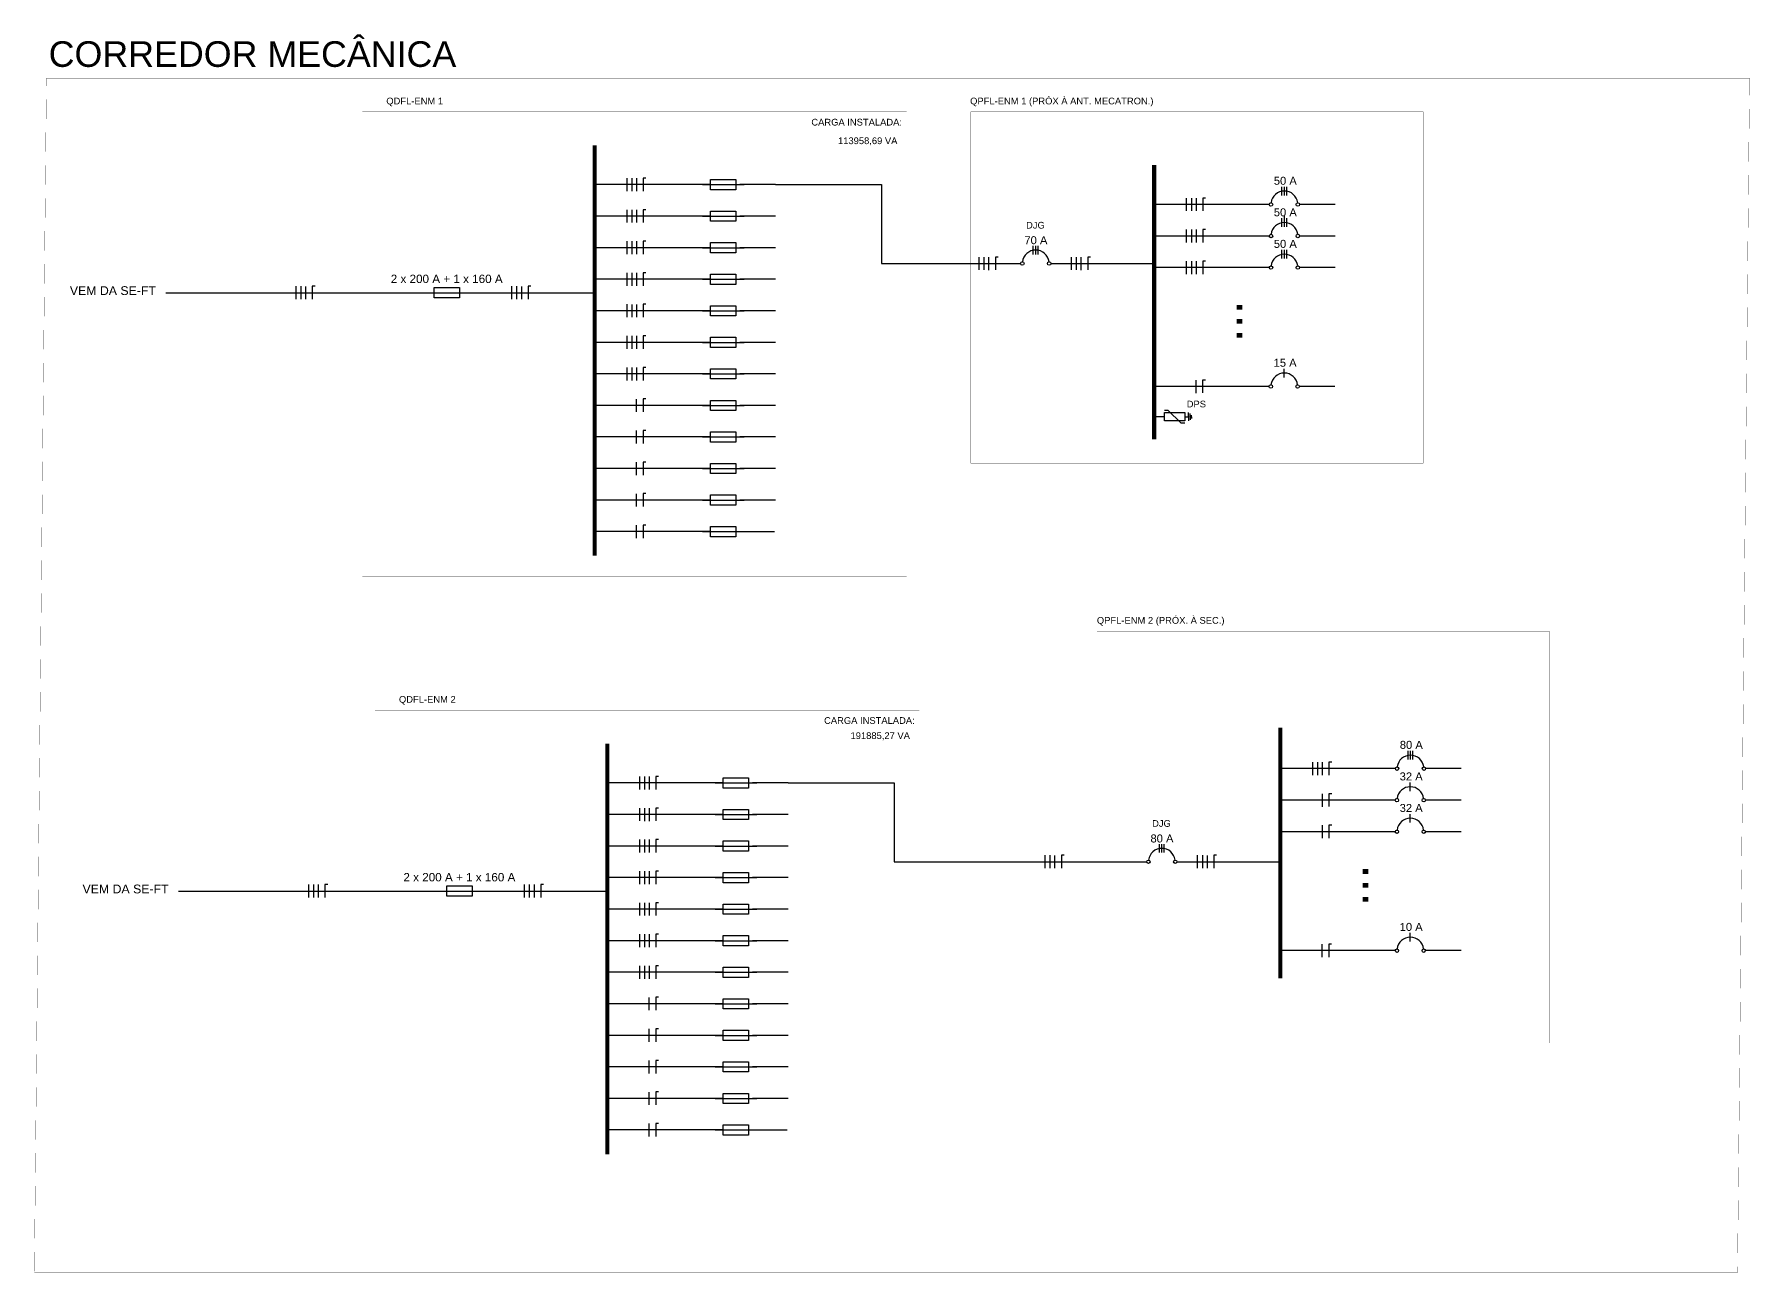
# Model space of a CAD drawing. Header units: millimetres. Extents: x 700 to 1841, y 279 to 936.
# Drawn here: x 1388 to 1714.3, y 541.5 to 777 of the extents above; entities that cross this region are included whole.
import ezdxf
from ezdxf.enums import TextEntityAlignment as Align

# ---------------------------------------------------------------- set-up
doc = ezdxf.new("R2010")
doc.units = ezdxf.units.MM
doc.linetypes.add('ACAD_ISO03W100', pattern=[30, 12, -18])
for name, color, linetype in [('A-03', 3, 'Continuous'), ('ARA_DISPOSITIVOS', 5, 'Continuous'), ('ARA_LEGENDA', 7, 'Continuous'), ('EQUIPAMENTOS', 4, 'Continuous'), ('GSP_Arq_TEXTO', 7, 'Continuous'), ('GSP_URB_TEXTO GERAL', 7, 'Continuous'), ('UNIFILAR', 3, 'Continuous'), ('VAI AO CTA', 7, 'Continuous')]:
    doc.layers.add(name, color=color, linetype=linetype)
doc.layers.add('BARRAMENTO', color=1, linetype='Continuous', lineweight=30)
doc.styles.add('ARA GERAL', font='arial.ttf', dxfattribs={"height": 10.1686})
doc.styles.add('ARA_TITULO_1', font='arial.ttf', dxfattribs={"height": 4})
doc.styles.add('ARIAL', font='arial.ttf')
doc.styles.add('ROMANS', font='arial.ttf')

# ---------------------------------------------------------------- blocks, each defined once
blk = doc.blocks.new('DISJ TRIF')
at = {"layer": 'A-03', "color": 2}
for p, q in [((0.217, 0.418), (0.421, 0.418)), ((0.217, 0.36), (0.421, 0.36)), ((0.217, 0.302), (0.421, 0.302))]:
    blk.add_line(p, q, dxfattribs=at)
at = {"layer": 'EQUIPAMENTOS', "color": 2}
for centre in [(0, 0.679), (0, 0.041)]:
    blk.add_circle(centre, 0.0409, dxfattribs=at)
at = {"layer": 'EQUIPAMENTOS', "color": 4}
blk.add_arc((0, 0.36), 0.319, 277.3498, 82.6502, dxfattribs=at)
blk = doc.blocks.new('dps')
at = {"layer": 'ARA_DISPOSITIVOS'}
for p, q in [((9.6, -5.6), (9.6, 0)), ((9.6, -5.6), (-9.4, -24.7)), ((-9.4, -24.7), (-9.4, -30.8))]:
    blk.add_line(p, q, dxfattribs=at)
blk.add_lwpolyline([(-6.1, 0), (6.4, 0), (6.4, -30.8), (-6.1, -30.8)], close=True, dxfattribs=at)
blk = doc.blocks.new('*U11')
at = {"layer": 'ARA_DISPOSITIVOS'}
blk.add_line((-25.3, 0), (25.4, 0), dxfattribs=at)
blk.add_lwpolyline([(15.4, 6.2), (15.4, -6.2), (-15.3, -6.2), (-15.3, 6.2)], close=True, dxfattribs=at)
at = {"style": 'ARA GERAL'}
blk.add_attdef('12A', text='', height=10.2, dxfattribs=at).set_placement((-0.2, 17.9), align=Align.TOP_CENTER)
blk = doc.blocks.new('*U107')
at = {"layer": 'ARA_DISPOSITIVOS'}
blk.add_line((-25.3, 0), (25.4, 0), dxfattribs=at)
blk.add_lwpolyline([(15.4, 6.2), (15.4, -6.2), (-15.3, -6.2), (-15.3, 6.2)], close=True, dxfattribs=at)
at = {"style": 'ARA GERAL'}
blk.add_attdef('12A', text='', height=10.2, dxfattribs=at).set_placement((-0.2, 17.9), align=Align.TOP_CENTER)
blk = doc.blocks.new('*U95')
at = {"layer": 'ARA_DISPOSITIVOS'}
blk.add_line((-25.3, 0), (25.4, 0), dxfattribs=at)
blk.add_lwpolyline([(15.4, 6.2), (15.4, -6.2), (-15.3, -6.2), (-15.3, 6.2)], close=True, dxfattribs=at)
at = {"style": 'ARA GERAL'}
blk.add_attdef('12A', text='', height=10.2, dxfattribs=at).set_placement((-0.2, 17.9), align=Align.TOP_CENTER)
blk = doc.blocks.new('*U96')
at = {"layer": 'ARA_DISPOSITIVOS'}
blk.add_line((-25.3, 0), (25.4, 0), dxfattribs=at)
blk.add_lwpolyline([(15.4, 6.2), (15.4, -6.2), (-15.3, -6.2), (-15.3, 6.2)], close=True, dxfattribs=at)
at = {"style": 'ARA GERAL'}
blk.add_attdef('12A', text='', height=10.2, dxfattribs=at).set_placement((-0.2, 17.9), align=Align.TOP_CENTER)
blk = doc.blocks.new('*U97')
at = {"layer": 'ARA_DISPOSITIVOS'}
blk.add_line((-25.3, 0), (25.4, 0), dxfattribs=at)
blk.add_lwpolyline([(15.4, 6.2), (15.4, -6.2), (-15.3, -6.2), (-15.3, 6.2)], close=True, dxfattribs=at)
at = {"style": 'ARA GERAL'}
blk.add_attdef('12A', text='', height=10.2, dxfattribs=at).set_placement((-0.2, 17.9), align=Align.TOP_CENTER)
blk = doc.blocks.new('*U98')
at = {"layer": 'ARA_DISPOSITIVOS'}
blk.add_line((-25.3, 0), (25.4, 0), dxfattribs=at)
blk.add_lwpolyline([(15.4, 6.2), (15.4, -6.2), (-15.3, -6.2), (-15.3, 6.2)], close=True, dxfattribs=at)
at = {"style": 'ARA GERAL'}
blk.add_attdef('12A', text='', height=10.2, dxfattribs=at).set_placement((-0.2, 17.9), align=Align.TOP_CENTER)
blk = doc.blocks.new('*U99')
at = {"layer": 'ARA_DISPOSITIVOS'}
blk.add_line((-25.3, 0), (25.4, 0), dxfattribs=at)
blk.add_lwpolyline([(15.4, 6.2), (15.4, -6.2), (-15.3, -6.2), (-15.3, 6.2)], close=True, dxfattribs=at)
at = {"style": 'ARA GERAL'}
blk.add_attdef('12A', text='', height=10.2, dxfattribs=at).set_placement((-0.2, 17.9), align=Align.TOP_CENTER)
blk = doc.blocks.new('*U100')
at = {"layer": 'ARA_DISPOSITIVOS'}
blk.add_line((-25.3, 0), (25.4, 0), dxfattribs=at)
blk.add_lwpolyline([(15.4, 6.2), (15.4, -6.2), (-15.3, -6.2), (-15.3, 6.2)], close=True, dxfattribs=at)
at = {"style": 'ARA GERAL'}
blk.add_attdef('12A', text='', height=10.2, dxfattribs=at).set_placement((-0.2, 17.9), align=Align.TOP_CENTER)
blk = doc.blocks.new('*U101')
at = {"layer": 'ARA_DISPOSITIVOS'}
blk.add_line((-25.3, 0), (25.4, 0), dxfattribs=at)
blk.add_lwpolyline([(15.4, 6.2), (15.4, -6.2), (-15.3, -6.2), (-15.3, 6.2)], close=True, dxfattribs=at)
at = {"style": 'ARA GERAL'}
blk.add_attdef('12A', text='', height=10.2, dxfattribs=at).set_placement((-0.2, 17.9), align=Align.TOP_CENTER)
blk = doc.blocks.new('*U102')
at = {"layer": 'ARA_DISPOSITIVOS'}
blk.add_line((-25.3, 0), (25.4, 0), dxfattribs=at)
blk.add_lwpolyline([(15.4, 6.2), (15.4, -6.2), (-15.3, -6.2), (-15.3, 6.2)], close=True, dxfattribs=at)
at = {"style": 'ARA GERAL'}
blk.add_attdef('12A', text='', height=10.2, dxfattribs=at).set_placement((-0.2, 17.9), align=Align.TOP_CENTER)
blk = doc.blocks.new('*U103')
at = {"layer": 'ARA_DISPOSITIVOS'}
blk.add_line((-25.3, 0), (25.4, 0), dxfattribs=at)
blk.add_lwpolyline([(15.4, 6.2), (15.4, -6.2), (-15.3, -6.2), (-15.3, 6.2)], close=True, dxfattribs=at)
at = {"style": 'ARA GERAL'}
blk.add_attdef('12A', text='', height=10.2, dxfattribs=at).set_placement((-0.2, 17.9), align=Align.TOP_CENTER)
blk = doc.blocks.new('*U104')
at = {"layer": 'ARA_DISPOSITIVOS'}
blk.add_line((-25.3, 0), (25.4, 0), dxfattribs=at)
blk.add_lwpolyline([(15.4, 6.2), (15.4, -6.2), (-15.3, -6.2), (-15.3, 6.2)], close=True, dxfattribs=at)
at = {"style": 'ARA GERAL'}
blk.add_attdef('12A', text='', height=10.2, dxfattribs=at).set_placement((-0.2, 17.9), align=Align.TOP_CENTER)
blk = doc.blocks.new('*U105')
at = {"layer": 'ARA_DISPOSITIVOS'}
blk.add_line((-25.3, 0), (25.4, 0), dxfattribs=at)
blk.add_lwpolyline([(15.4, 6.2), (15.4, -6.2), (-15.3, -6.2), (-15.3, 6.2)], close=True, dxfattribs=at)
at = {"style": 'ARA GERAL'}
blk.add_attdef('12A', text='', height=10.2, dxfattribs=at).set_placement((-0.2, 17.9), align=Align.TOP_CENTER)
blk = doc.blocks.new('*U106')
at = {"layer": 'ARA_DISPOSITIVOS'}
blk.add_line((-25.3, 0), (25.4, 0), dxfattribs=at)
blk.add_lwpolyline([(15.4, 6.2), (15.4, -6.2), (-15.3, -6.2), (-15.3, 6.2)], close=True, dxfattribs=at)
at = {"style": 'ARA GERAL'}
blk.add_attdef('12A', text='', height=10.2, dxfattribs=at).set_placement((-0.2, 17.9), align=Align.TOP_CENTER)

msp = doc.modelspace()

# ---------------------------------------------------------------- linework, layer by layer
msp.add_lwpolyline([(1625.8, 742), (1625.8, 742.39)])
at = {"layer": 'A-03', "color": 2}
for p, q in [((1625.77, 711.74), (1625.77, 713.38)), ((1649.75, 633.08), (1649.75, 634.71)), ((1649.75, 627.08), (1649.75, 628.71)), ((1649.75, 604.46), (1649.75, 606.09))]:
    msp.add_line(p, q, dxfattribs=at)
at = {"layer": 'ARA_LEGENDA', "color": 2, "linetype": 'ACAD_ISO03W100', "ltscale": 0.25, "const_width": 0.0375}
msp.add_lwpolyline([(1711.99, 541.5), (1388.03, 541.5), (1390.33, 768.66), (1714.28, 768.66)], close=True, dxfattribs=at)
at = {"layer": 'ARA_LEGENDA', "color": 7, "linetype": 'ACAD_ISO03W100', "ltscale": 0.25, "const_width": 0.0375}
for points in [[(1553.96, 673.96), (1450.4, 673.96), (1450.4, 762.26), (1553.96, 762.26)], [(1652.19, 695.44), (1566.16, 695.44), (1566.16, 762.26), (1652.19, 762.26)], [(1676.17, 585.16), (1590.14, 585.16), (1590.14, 663.5), (1676.17, 663.5)], [(1556.37, 560.18), (1452.82, 560.18), (1452.82, 648.47), (1556.37, 648.47)]]:
    msp.add_lwpolyline(points, close=True, dxfattribs=at)
at = {"layer": 'BARRAMENTO'}
for p, q in [((1516.48, 748.41), (1494.6, 748.41)), ((1529, 748.41), (1522.23, 748.41)), ((1622.92, 744.63), (1601.04, 744.63)), ((1635.44, 744.63), (1628.68, 744.63)), ((1516.48, 742.41), (1494.6, 742.41)), ((1529, 742.41), (1522.23, 742.41)), ((1622.92, 738.63), (1601.04, 738.63)), ((1635.44, 738.63), (1628.68, 738.63)), ((1516.48, 736.41), (1494.6, 736.41)), ((1529, 736.41), (1522.23, 736.41)), ((1622.92, 732.63), (1601.04, 732.63)), ((1635.44, 732.63), (1628.68, 732.63)), ((1516.48, 730.41), (1494.6, 730.41)), ((1529, 730.41), (1522.23, 730.41)), ((1516.48, 724.41), (1494.6, 724.41)), ((1529, 724.41), (1522.23, 724.41)), ((1516.48, 718.41), (1494.6, 718.41)), ((1529, 718.41), (1522.23, 718.41)), ((1516.48, 712.41), (1494.6, 712.41)), ((1529, 712.41), (1522.23, 712.41)), ((1622.89, 710.01), (1601.01, 710.01)), ((1635.41, 710.01), (1628.65, 710.01)), ((1516.44, 706.41), (1494.56, 706.41)), ((1528.97, 706.41), (1522.2, 706.41)), ((1516.44, 700.41), (1494.56, 700.41)), ((1528.97, 700.41), (1522.2, 700.41)), ((1516.44, 694.41), (1494.56, 694.41)), ((1528.97, 694.41), (1522.2, 694.41)), ((1516.44, 688.41), (1494.56, 688.41)), ((1528.97, 688.41), (1522.2, 688.41)), ((1516.44, 682.41), (1494.56, 682.41)), ((1528.8, 682.4), (1522.04, 682.4)), ((1646.9, 637.34), (1625.02, 637.34)), ((1659.42, 637.34), (1652.66, 637.34)), ((1518.89, 634.62), (1497.01, 634.62)), ((1531.41, 634.62), (1524.64, 634.62)), ((1646.9, 631.34), (1625.02, 631.34)), ((1659.42, 631.34), (1652.66, 631.34)), ((1518.89, 628.62), (1497.01, 628.62)), ((1531.41, 628.62), (1524.64, 628.62)), ((1646.9, 625.34), (1625.02, 625.34)), ((1659.42, 625.34), (1652.66, 625.34)), ((1518.89, 622.62), (1497.01, 622.62)), ((1531.41, 622.62), (1524.64, 622.62)), ((1518.89, 616.62), (1497.01, 616.62)), ((1531.41, 616.62), (1524.64, 616.62)), ((1518.89, 610.62), (1497.01, 610.62)), ((1531.41, 610.62), (1524.64, 610.62)), ((1518.89, 604.62), (1497.01, 604.62)), ((1531.41, 604.62), (1524.64, 604.62)), ((1646.87, 602.73), (1624.99, 602.73)), ((1659.39, 602.73), (1652.63, 602.73)), ((1518.89, 598.62), (1497.01, 598.62)), ((1531.41, 598.62), (1524.64, 598.62)), ((1518.86, 592.62), (1496.98, 592.62)), ((1531.38, 592.62), (1524.61, 592.62)), ((1518.86, 586.62), (1496.98, 586.62)), ((1531.38, 586.62), (1524.61, 586.62)), ((1518.86, 580.62), (1496.98, 580.62)), ((1531.38, 580.62), (1524.61, 580.62)), ((1518.86, 574.62), (1496.98, 574.62)), ((1531.38, 574.62), (1524.61, 574.62)), ((1518.86, 568.62), (1496.98, 568.62)), ((1531.22, 568.61), (1524.45, 568.61))]:
    msp.add_line(p, q, dxfattribs=at)
at = {"layer": 'BARRAMENTO', "color": 3, "ltscale": 200}
for p, q in [((1607.56, 704.27), (1607.56, 705.08)), ((1607.87, 704.27), (1607.87, 704.85)), ((1606.84, 704.27), (1607.56, 704.27)), ((1607.56, 704.27), (1607.56, 703.47)), ((1607.87, 704.27), (1607.87, 703.69)), ((1608.15, 704.27), (1608.15, 704.59)), ((1608.15, 704.27), (1608.15, 703.95))]:
    msp.add_line(p, q, dxfattribs=at)
at = {"layer": 'BARRAMENTO', "color": 1, "ltscale": 200}
msp.add_line((1602.99, 704.27), (1601.04, 704.27), dxfattribs=at)
at = {"layer": 'BARRAMENTO', "lineweight": 40, "const_width": 0.8}
for points in [[(1494.6, 677.81), (1494.6, 755.85)], [(1601.04, 699.95), (1601.04, 752.15)], [(1625.02, 597.46), (1625.02, 645.16)], [(1497.01, 564.02), (1497.01, 642.07)]]:
    msp.add_lwpolyline(points, dxfattribs=at)
at = {"layer": 'BARRAMENTO'}
for points in [[(1529, 748.41), (1549.19, 748.41)], [(1549.19, 748.41), (1549.19, 733.4)], [(1549.19, 733.4), (1575.62, 733.4)], [(1581.38, 733.4), (1601.04, 733.4)], [(1413.05, 727.84), (1469.18, 727.84)], [(1469.21, 727.84), (1494.6, 727.84)], [(1531.41, 634.62), (1551.6, 634.62)], [(1551.6, 634.62), (1551.6, 619.62)], [(1551.6, 619.62), (1578.04, 619.62)], [(1573.17, 619.63), (1599.6, 619.63)], [(1605.36, 619.63), (1625.02, 619.63)], [(1415.47, 614.06), (1471.59, 614.06)], [(1471.63, 614.06), (1497.01, 614.06)]]:
    msp.add_lwpolyline(points, dxfattribs=at)
at = {"layer": 'EQUIPAMENTOS', "color": 2}
for centre in [(1623.22, 710.01), (1628.32, 710.01), (1647.2, 631.34), (1652.3, 631.34), (1647.2, 625.34), (1652.3, 625.34), (1647.2, 602.73), (1652.3, 602.73)]:
    msp.add_circle(centre, 0.327, dxfattribs=at)
at = {"layer": 'EQUIPAMENTOS', "color": 4}
for centre in [(1625.77, 710.01), (1649.75, 631.34), (1649.75, 625.34), (1649.75, 602.73)]:
    msp.add_arc(centre, 2.55, 7.3498, 172.6502, dxfattribs=at)
at = {"layer": 'VAI AO CTA', "color": 1}
for p, q in [((1500.69, 749.64), (1500.69, 747.18)), ((1501.65, 749.63), (1501.65, 747.17)), ((1502.61, 747.17), (1502.61, 749.63)), ((1607.14, 745.86), (1607.14, 743.4)), ((1608.1, 745.85), (1608.1, 743.39)), ((1609.05, 743.39), (1609.05, 745.85)), ((1500.69, 743.64), (1500.69, 741.18)), ((1501.65, 743.63), (1501.65, 741.17)), ((1502.61, 741.17), (1502.61, 743.63)), ((1500.69, 737.64), (1500.69, 735.18)), ((1501.65, 737.63), (1501.65, 735.17)), ((1502.61, 735.17), (1502.61, 737.63)), ((1607.14, 739.86), (1607.14, 737.4)), ((1608.1, 739.85), (1608.1, 737.39)), ((1609.05, 737.39), (1609.05, 739.85)), ((1567.68, 734.63), (1567.68, 732.17)), ((1568.64, 734.63), (1568.64, 732.17)), ((1569.59, 732.16), (1569.59, 734.62)), ((1585.25, 734.63), (1585.25, 732.17)), ((1586.21, 734.63), (1586.21, 732.17)), ((1587.16, 732.16), (1587.16, 734.62)), ((1500.69, 731.64), (1500.69, 729.18)), ((1501.65, 731.63), (1501.65, 729.17)), ((1502.61, 729.17), (1502.61, 731.63)), ((1607.14, 733.86), (1607.14, 731.4)), ((1608.1, 733.85), (1608.1, 731.39)), ((1609.05, 731.39), (1609.05, 733.85)), ((1437.74, 729.07), (1437.74, 726.61)), ((1438.7, 729.07), (1438.7, 726.61)), ((1439.66, 726.6), (1439.66, 729.06)), ((1478.8, 729.07), (1478.8, 726.61)), ((1479.76, 729.07), (1479.76, 726.61)), ((1480.72, 726.6), (1480.72, 729.06)), ((1500.69, 725.64), (1500.69, 723.18)), ((1501.65, 725.63), (1501.65, 723.17)), ((1502.61, 723.17), (1502.61, 725.63)), ((1500.69, 719.64), (1500.69, 717.18)), ((1501.65, 719.63), (1501.65, 717.17)), ((1502.61, 717.17), (1502.61, 719.63)), ((1500.69, 713.64), (1500.69, 711.18)), ((1501.65, 713.63), (1501.65, 711.17)), ((1502.61, 711.17), (1502.61, 713.63)), ((1609.02, 708.77), (1609.02, 711.23)), ((1502.58, 705.17), (1502.58, 707.63)), ((1502.58, 699.17), (1502.58, 701.63)), ((1502.58, 693.17), (1502.58, 695.63)), ((1502.58, 687.17), (1502.58, 689.63)), ((1502.58, 681.17), (1502.58, 683.63)), ((1631.12, 638.57), (1631.12, 636.11)), ((1632.08, 638.57), (1632.08, 636.11)), ((1633.03, 636.1), (1633.03, 638.56)), ((1503.1, 635.85), (1503.1, 633.39)), ((1504.06, 635.84), (1504.06, 633.38)), ((1505.02, 633.38), (1505.02, 635.84)), ((1503.1, 629.85), (1503.1, 627.39)), ((1504.06, 629.84), (1504.06, 627.38)), ((1505.02, 627.38), (1505.02, 629.84)), ((1633.03, 630.1), (1633.03, 632.56)), ((1633.03, 624.1), (1633.03, 626.56)), ((1503.1, 623.85), (1503.1, 621.39)), ((1504.06, 623.84), (1504.06, 621.38)), ((1505.02, 621.38), (1505.02, 623.84)), ((1580.24, 620.86), (1580.24, 618.4)), ((1581.2, 620.86), (1581.2, 618.4)), ((1582.16, 618.39), (1582.16, 620.85)), ((1609.23, 620.86), (1609.23, 618.4)), ((1610.19, 620.86), (1610.19, 618.4)), ((1611.14, 618.39), (1611.14, 620.85)), ((1503.1, 617.85), (1503.1, 615.39)), ((1504.06, 617.84), (1504.06, 615.38)), ((1505.02, 615.38), (1505.02, 617.84)), ((1440.15, 615.29), (1440.15, 612.83)), ((1441.11, 615.28), (1441.11, 612.82)), ((1442.07, 612.82), (1442.07, 615.28)), ((1481.21, 615.29), (1481.21, 612.83)), ((1482.17, 615.28), (1482.17, 612.82)), ((1483.13, 612.82), (1483.13, 615.28)), ((1503.1, 611.85), (1503.1, 609.39)), ((1504.06, 611.84), (1504.06, 609.38)), ((1505.02, 609.38), (1505.02, 611.84)), ((1503.1, 605.85), (1503.1, 603.39)), ((1504.06, 605.84), (1504.06, 603.38)), ((1505.02, 603.38), (1505.02, 605.84)), ((1633, 601.49), (1633, 603.95)), ((1503.1, 599.85), (1503.1, 597.39)), ((1504.06, 599.84), (1504.06, 597.38)), ((1505.02, 597.38), (1505.02, 599.84)), ((1504.99, 591.38), (1504.99, 593.84)), ((1504.99, 585.38), (1504.99, 587.84)), ((1504.99, 579.38), (1504.99, 581.84)), ((1504.99, 573.38), (1504.99, 575.84)), ((1504.99, 567.38), (1504.99, 569.84))]:
    msp.add_line(p, q, dxfattribs=at)
at = {"layer": 'VAI AO CTA', "color": 4, "linetype": 'ACAD_ISO03W100'}
for p, q in [((1504.36, 749.64), (1503.83, 749.64)), ((1610.81, 745.86), (1610.28, 745.86)), ((1504.36, 743.64), (1503.83, 743.64)), ((1504.36, 737.64), (1503.83, 737.64)), ((1610.81, 739.86), (1610.28, 739.86)), ((1571.35, 734.63), (1570.82, 734.63)), ((1588.92, 734.63), (1588.39, 734.63)), ((1504.36, 731.64), (1503.83, 731.64)), ((1610.81, 733.86), (1610.28, 733.86)), ((1441.41, 729.07), (1440.88, 729.07)), ((1482.47, 729.07), (1481.94, 729.07)), ((1504.36, 725.64), (1503.83, 725.64)), ((1504.36, 719.64), (1503.83, 719.64)), ((1504.36, 713.64), (1503.83, 713.64)), ((1610.77, 711.24), (1610.25, 711.24)), ((1504.33, 707.64), (1503.8, 707.64)), ((1504.33, 701.64), (1503.8, 701.64)), ((1504.33, 695.64), (1503.8, 695.64)), ((1504.33, 689.64), (1503.8, 689.64)), ((1504.33, 683.64), (1503.8, 683.64)), ((1634.79, 638.57), (1634.26, 638.57)), ((1506.77, 635.85), (1506.24, 635.85)), ((1506.77, 629.85), (1506.24, 629.85)), ((1634.79, 632.57), (1634.26, 632.57)), ((1634.79, 626.57), (1634.26, 626.57)), ((1506.77, 623.85), (1506.24, 623.85)), ((1583.91, 620.86), (1583.38, 620.86)), ((1612.9, 620.86), (1612.37, 620.86)), ((1506.77, 617.85), (1506.24, 617.85)), ((1443.82, 615.29), (1443.3, 615.29)), ((1484.88, 615.29), (1484.36, 615.29)), ((1506.77, 611.85), (1506.24, 611.85)), ((1506.77, 605.85), (1506.24, 605.85)), ((1634.75, 603.96), (1634.23, 603.96)), ((1506.77, 599.85), (1506.24, 599.85)), ((1506.74, 593.85), (1506.21, 593.85)), ((1506.74, 587.85), (1506.21, 587.85)), ((1506.74, 581.85), (1506.21, 581.85)), ((1506.74, 575.85), (1506.21, 575.85)), ((1506.74, 569.85), (1506.21, 569.85))]:
    msp.add_line(p, q, dxfattribs=at)
at = {"layer": 'VAI AO CTA', "color": 4}
for p, q in [((1503.83, 749.64), (1503.83, 747.18)), ((1610.28, 745.86), (1610.28, 743.4)), ((1503.83, 743.64), (1503.83, 741.18)), ((1503.83, 737.64), (1503.83, 735.18)), ((1610.28, 739.86), (1610.28, 737.4)), ((1570.82, 734.63), (1570.82, 732.17)), ((1588.39, 734.63), (1588.39, 732.17)), ((1503.83, 731.64), (1503.83, 729.18)), ((1610.28, 733.86), (1610.28, 731.4)), ((1440.88, 729.07), (1440.88, 726.61)), ((1481.94, 729.07), (1481.94, 726.61)), ((1503.83, 725.64), (1503.83, 723.18)), ((1503.83, 719.64), (1503.83, 717.18)), ((1503.83, 713.64), (1503.83, 711.18)), ((1610.25, 711.24), (1610.25, 708.78)), ((1503.8, 707.64), (1503.8, 705.18)), ((1503.8, 701.64), (1503.8, 699.18)), ((1503.8, 695.64), (1503.8, 693.18)), ((1503.8, 689.64), (1503.8, 687.18)), ((1503.8, 683.64), (1503.8, 681.18)), ((1634.26, 638.57), (1634.26, 636.11)), ((1506.24, 635.85), (1506.24, 633.39)), ((1506.24, 629.85), (1506.24, 627.39)), ((1634.26, 632.57), (1634.26, 630.11)), ((1634.26, 626.57), (1634.26, 624.11)), ((1506.24, 623.85), (1506.24, 621.39)), ((1583.38, 620.86), (1583.38, 618.4)), ((1612.37, 620.86), (1612.37, 618.4)), ((1506.24, 617.85), (1506.24, 615.39)), ((1443.3, 615.29), (1443.3, 612.83)), ((1484.36, 615.29), (1484.36, 612.83)), ((1506.24, 611.85), (1506.24, 609.39)), ((1506.24, 605.85), (1506.24, 603.39)), ((1634.23, 603.96), (1634.23, 601.5)), ((1506.24, 599.85), (1506.24, 597.39)), ((1506.21, 593.85), (1506.21, 591.39)), ((1506.21, 587.85), (1506.21, 585.39)), ((1506.21, 581.85), (1506.21, 579.39)), ((1506.21, 575.85), (1506.21, 573.39)), ((1506.21, 569.85), (1506.21, 567.39))]:
    msp.add_line(p, q, dxfattribs=at)

# ---------------------------------------------------------------- block references
at = {"layer": 'ARA_LEGENDA', "xscale": 0.156327276839294, "yscale": 0.156327276839294, "zscale": 0.156327276839294}
for name, p in [('*U11', (1519.04, 748.41)), ('*U11', (1519.04, 742.41)), ('*U11', (1519.04, 736.41)), ('*U11', (1519.04, 730.41)), ('*U11', (1519.04, 724.41)), ('*U11', (1519.04, 718.41)), ('*U11', (1519.04, 712.41)), ('*U11', (1519.04, 706.41)), ('*U11', (1519.04, 700.41)), ('*U11', (1519.04, 694.41)), ('*U11', (1519.04, 688.41)), ('*U11', (1519.04, 682.41)), ('*U107', (1521.45, 634.62)), ('*U95', (1521.45, 628.62)), ('*U96', (1521.45, 622.62)), ('*U97', (1521.45, 616.62)), ('*U98', (1521.45, 610.62)), ('*U99', (1521.45, 604.62)), ('*U100', (1521.45, 598.62)), ('*U101', (1521.45, 592.62)), ('*U102', (1521.45, 586.62)), ('*U103', (1521.45, 580.62)), ('*U104', (1521.45, 574.62)), ('*U105', (1521.45, 568.62))]:
    msp.add_blockref(name, p, dxfattribs=at)
at = {"layer": 'ARA_LEGENDA'}
ref = msp.add_blockref('*U11', (1466.48, 727.84), dxfattribs=dict(at, xscale=0.156327276839294, yscale=0.156327276839294, zscale=0.156327276839294))
ref.add_attrib('12A', '2 x 200 A + 1 x 160 A', dxfattribs={"layer": '0', "height": 1.5896, "style": 'ARA GERAL'}).set_placement((1466.46, 731.28), align=Align.TOP_CENTER)
ref = msp.add_blockref('*U106', (1468.9, 614.06), dxfattribs=dict(at, xscale=0.156327276839294, yscale=0.156327276839294, zscale=0.156327276839294))
ref.add_attrib('12A', '2 x 200 A + 1 x 160 A', dxfattribs={"layer": '0', "height": 1.5896, "style": 'ARA GERAL'}).set_placement((1468.87, 617.49), align=Align.TOP_CENTER)
at = {"layer": 'GSP_URB_TEXTO GERAL', "color": 3, "xscale": 0.1250618214714352, "yscale": 0.1250618214714352, "zscale": 0.1250618214714352, "rotation": 89.99999999999999}
msp.add_blockref('dps', (1602.99, 704.27), dxfattribs=at)
at = {"layer": 'UNIFILAR', "color": 0, "xscale": 8, "yscale": 8, "zscale": 8, "rotation": 90}
for p in [(1628.68, 744.63), (1628.68, 738.63), (1581.38, 733.4), (1628.68, 732.63), (1652.66, 637.34), (1605.36, 619.63)]:
    msp.add_blockref('DISJ TRIF', p, dxfattribs=at)

# ---------------------------------------------------------------- texts
at = {"layer": 'ARA_LEGENDA', "style": 'ROMANS'}
for s, p in [('50 A', (1625.97, 749.14)), ('50 A', (1625.97, 743.14)), ('70 A', (1578.53, 737.83)), ('50 A', (1625.97, 737.14)), ('15 A', (1625.93, 714.52)), ('80 A', (1649.94, 641.86)), ('32 A', (1649.91, 635.86)), ('32 A', (1649.91, 629.86)), ('80 A', (1602.51, 624.06)), ('10 A', (1649.91, 607.24))]:
    msp.add_text(s, height=1.522, dxfattribs=at).set_placement(p, align=Align.MIDDLE)
at = {"layer": 'GSP_Arq_TEXTO', "insert": (1429.51, 775.67), "char_height": 4.8732, "attachment_point": 2, "style": 'ARIAL'}
msp.add_mtext_dynamic_manual_height_columns('CORREDOR MECÂNICA', width=88.3104, gutter_width=0.45, heights=[1.79], dxfattribs=at)
at = {"layer": 'GSP_Arq_TEXTO', "char_height": 6.816, "width": 86.3914, "attachment_point": 2, "rotation": 270, "style": 'ARIAL'}
for insert in [(1623.53, 722.41), (1647.51, 615.13)]:
    msp.add_mtext('...', dxfattribs=dict(at, insert=insert))
at = {"layer": 'GSP_Arq_TEXTO', "insert": (1609.05, 707.31), "char_height": 1.272, "width": 6.8733, "attachment_point": 2, "style": 'ARIAL'}
msp.add_mtext('DPS', dxfattribs=at)
at = {"layer": 'VAI AO CTA', "attachment_point": 3, "style": 'ARA_TITULO_1'}
for s, width, gutter_width, heights, insert, char_height in [('\\pxql,t5;QDFL-ENM 1', 25.3745, 0.45, [1.79], (1480.34, 764.94), 1.2766), ('\\pxql,t5;QPFL-ENM 1 (PRÓX À ANT. MECATRON.)', 38.0905, 0.45, [1.79], (1604.11, 764.94), 1.2766), ('CARGA INSTALADA:', 25.3745, 0.45, [1.79], (1553.06, 760.92), 1.2766), (' ^I113958,69 VA', 25.3745, 0.45, [1.79], (1552.19, 757.38), 1.2766), ('\\pxqc;VEM DA SE-FT', 23.2565, 0.59, [0], (1414.59, 729.08), 1.6745), ('\\pxql,t5;QPFL-ENM 2 (PRÓX. À SEC.)', 33.4986, 0, [1.79], (1623.63, 666.17), 1.2766), ('\\pxql,t5;QDFL-ENM 2', 25.3745, 0.45, [1.79], (1482.75, 651.15), 1.2766), ('CARGA INSTALADA:', 25.3745, 0.45, [1.79], (1555.48, 647.13), 1.2766), (' ^I191885,27 VA', 25.3745, 0.45, [1.79], (1554.57, 644.25), 1.2766), ('\\pxqc;VEM DA SE-FT', 23.2565, 0.59, [0], (1417, 615.29), 1.6745)]:
    msp.add_mtext_dynamic_manual_height_columns(s, width=width, gutter_width=gutter_width, heights=heights, dxfattribs=dict(at, insert=insert, char_height=char_height))
at = {"layer": 'VAI AO CTA', "char_height": 1.272, "width": 17.7112, "attachment_point": 2, "style": 'ARIAL'}
for insert in [(1578.44, 741.32), (1602.42, 627.55)]:
    msp.add_mtext('DJG', dxfattribs=dict(at, insert=insert))

doc.saveas('drawing.dxf')
